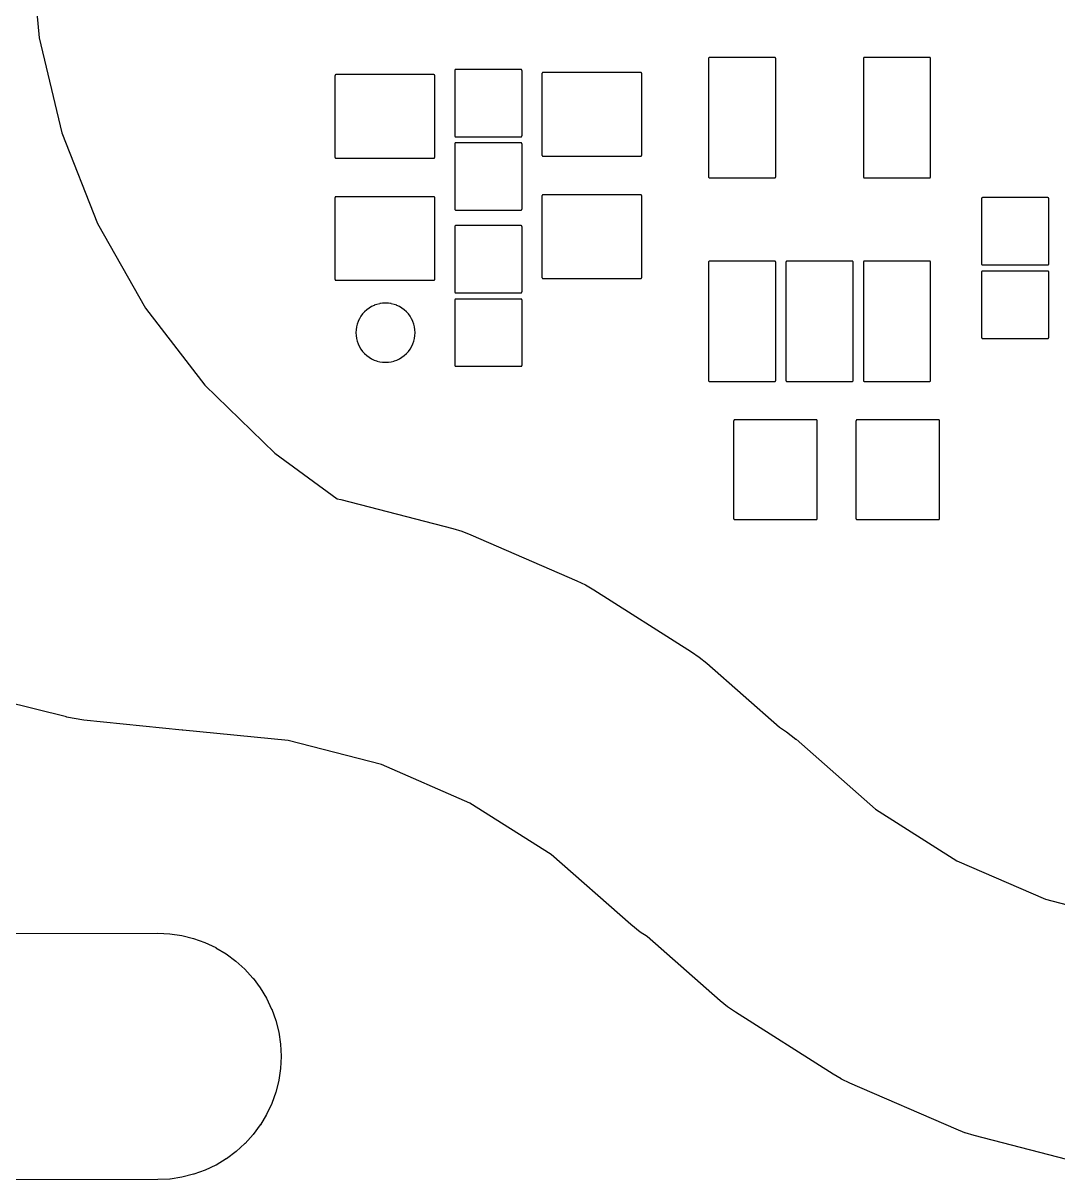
# Model space of a CAD drawing. Header units: inches. Extents: x -0.5 to 10, y -2.4 to 3.9.
# Drawn here: x 3.775 to 4.275, y 0.877 to 1.436 of the extents above; entities that cross this region are included whole.
import ezdxf

# ---------------------------------------------------------------- set-up
doc = ezdxf.new("R2010")
doc.units = ezdxf.units.IN

msp = doc.modelspace()

# ---------------------------------------------------------------- linework, layer by layer
for points in [[(3.77825, 1.476742), (3.78271, 1.428414), (3.793593, 1.382629), (3.810816, 1.338833), (3.834035, 1.297899), (3.862789, 1.260643), (3.896493, 1.22782), (3.926683, 1.205791), (3.928413, 1.205414), (3.928422, 1.205412), (3.928432, 1.205409), (3.982477, 1.191378), (3.982494, 1.191374), (3.982496, 1.191373), (3.986898, 1.190045), (3.986913, 1.19004), (3.986935, 1.190033), (3.99122, 1.188366), (3.991231, 1.188362), (3.991238, 1.188359), (4.042452, 1.166114), (4.042461, 1.16611), (4.04247, 1.166106), (4.046612, 1.164111), (4.046632, 1.164101), (4.046647, 1.164093), (4.050622, 1.161782), (4.050624, 1.161781), (4.050638, 1.161772), (4.097781, 1.131851), (4.097788, 1.131847), (4.097797, 1.13184), (4.101581, 1.129227), (4.101598, 1.129214), (4.101612, 1.129203), (4.10518, 1.126304), (4.105191, 1.126294), (4.105195, 1.126291), (4.140426, 1.09531), (4.143731, 1.093173), (4.143749, 1.09316), (4.143771, 1.093144), (4.148305, 1.089535), (4.148321, 1.089522), (4.148324, 1.08952), (4.186778, 1.055705), (4.22609, 1.030759), (4.268796, 1.012216), (4.313838, 1.000532)], [(4.288458, 0.884074), (4.234391, 0.898099), (4.234378, 0.898103), (4.234372, 0.898104), (4.229968, 0.899432), (4.229947, 0.899439), (4.229932, 0.899444), (4.225644, 0.901111), (4.225644, 0.901111), (4.225626, 0.901118), (4.174391, 0.923364), (4.174373, 0.923372), (4.170229, 0.925367), (4.170214, 0.925374), (4.170194, 0.925385), (4.166218, 0.927697), (4.16621, 0.927701), (4.166201, 0.927707), (4.119039, 0.957635), (4.11903, 0.957641), (4.119023, 0.957645), (4.115238, 0.960259), (4.115223, 0.96027), (4.115207, 0.960283), (4.111637, 0.963183), (4.111626, 0.963192), (4.111622, 0.963196), (4.076376, 0.994189), (4.073068, 0.996328), (4.073049, 0.996341), (4.073028, 0.996357), (4.068494, 0.999966), (4.068478, 0.999979), (4.068475, 0.999981), (4.030035, 1.033785), (3.99074, 1.058725), (3.948051, 1.077268), (3.903027, 1.088956), (3.852108, 1.093932), (3.852096, 1.093934), (3.852084, 1.093935), (3.85197, 1.093952), (3.851854, 1.093958), (3.851839, 1.093959), (3.85183, 1.09396), (3.804292, 1.098831), (3.804274, 1.098834), (3.804257, 1.098836), (3.795953, 1.100292), (3.795941, 1.100294), (3.795918, 1.1003), (3.749559, 1.111891)], [(3.626681, 0.995688), (3.839955, 0.99585), (3.839965, 0.99585), (3.839979, 0.995849), (3.845767, 0.995569), (3.845789, 0.995568), (3.845816, 0.995565), (3.851549, 0.994719), (3.851573, 0.994715), (3.851597, 0.994709), (3.857219, 0.993305), (3.857246, 0.993298), (3.857266, 0.993291), (3.862724, 0.991343), (3.862744, 0.991335), (3.862769, 0.991324), (3.86801, 0.988851), (3.86803, 0.988841), (3.868053, 0.988828), (3.873026, 0.985852), (3.873046, 0.985839), (3.873067, 0.985825), (3.877724, 0.982377), (3.877745, 0.98236), (3.877762, 0.982346), (3.882058, 0.978457), (3.882074, 0.978443), (3.882093, 0.978423), (3.885988, 0.974132), (3.886005, 0.974112), (3.886019, 0.974094), (3.889475, 0.969442), (3.889489, 0.969421), (3.889502, 0.969401), (3.892485, 0.964433), (3.892495, 0.964415), (3.892508, 0.96439), (3.89499, 0.959153), (3.895001, 0.959127), (3.895009, 0.959108), (3.896965, 0.953653), (3.896973, 0.953628), (3.896979, 0.953606), (3.898392, 0.947986), (3.898397, 0.947961), (3.898401, 0.947938), (3.899256, 0.942206), (3.899259, 0.942183), (3.899261, 0.942158), (3.899549, 0.93637), (3.89955, 0.93635), (3.899549, 0.936321), (3.899269, 0.930533), (3.899268, 0.930511), (3.899265, 0.930484), (3.898419, 0.924751), (3.898415, 0.924727), (3.898409, 0.924703), (3.897005, 0.919081), (3.896998, 0.919054), (3.896991, 0.919034), (3.895043, 0.913576), (3.895035, 0.913556), (3.895024, 0.913531), (3.892551, 0.90829), (3.892541, 0.90827), (3.892528, 0.908247), (3.889552, 0.903274), (3.889539, 0.903254), (3.889525, 0.903233), (3.886077, 0.898576), (3.88606, 0.898555), (3.886046, 0.898538), (3.882157, 0.894242), (3.882143, 0.894226), (3.882123, 0.894207), (3.877832, 0.890312), (3.877812, 0.890295), (3.877794, 0.890281), (3.873142, 0.886825), (3.873121, 0.886811), (3.873101, 0.886798), (3.868133, 0.883815), (3.868115, 0.883805), (3.86809, 0.883792), (3.862853, 0.88131), (3.862827, 0.881299), (3.862808, 0.881291), (3.857353, 0.879335), (3.857328, 0.879327), (3.857306, 0.879321), (3.851686, 0.877908), (3.851661, 0.877903), (3.851638, 0.877899), (3.845906, 0.877044), (3.845883, 0.877041), (3.845858, 0.877039), (3.84007, 0.876751), (3.840065, 0.87675), (3.840045, 0.87675), (3.698236, 0.876642)]]:
    msp.add_lwpolyline(points)
for points in [[(4.106525, 1.360851), (4.106525, 1.360851), (4.10655, 1.36085), (4.13805, 1.36085), (4.138075, 1.360851), (4.138124, 1.360856), (4.138172, 1.360865), (4.138219, 1.360879), (4.138264, 1.360898), (4.138307, 1.360921), (4.138348, 1.360949), (4.138386, 1.36098), (4.13842, 1.361014), (4.138451, 1.361052), (4.138479, 1.361093), (4.138502, 1.361136), (4.138521, 1.361181), (4.138535, 1.361228), (4.138544, 1.361276), (4.138549, 1.361325), (4.13855, 1.36135), (4.13855, 1.41845), (4.138549, 1.418475), (4.138544, 1.418524), (4.138535, 1.418572), (4.138521, 1.418619), (4.138502, 1.418664), (4.138479, 1.418707), (4.138451, 1.418748), (4.13842, 1.418786), (4.138386, 1.41882), (4.138348, 1.418851), (4.138307, 1.418879), (4.138264, 1.418902), (4.138219, 1.418921), (4.138172, 1.418935), (4.138124, 1.418944), (4.138075, 1.418949), (4.13805, 1.41895), (4.10655, 1.41895), (4.106525, 1.418949), (4.106476, 1.418944), (4.106428, 1.418935), (4.106381, 1.418921), (4.106336, 1.418902), (4.106293, 1.418879), (4.106252, 1.418851), (4.106214, 1.41882), (4.10618, 1.418786), (4.106149, 1.418748), (4.106121, 1.418707), (4.106098, 1.418664), (4.106079, 1.418619), (4.106065, 1.418572), (4.106056, 1.418524), (4.106051, 1.418475), (4.10605, 1.41845), (4.10605, 1.36135), (4.106051, 1.361325), (4.106056, 1.361276), (4.106065, 1.361228), (4.106079, 1.361181), (4.106098, 1.361136), (4.106121, 1.361093), (4.106149, 1.361052), (4.10618, 1.361014), (4.106214, 1.36098), (4.106252, 1.360949), (4.106293, 1.360921), (4.106336, 1.360898), (4.106381, 1.360879), (4.106428, 1.360865), (4.106476, 1.360856)], [(4.181325, 1.360851), (4.181325, 1.360851), (4.18135, 1.36085), (4.21285, 1.36085), (4.212875, 1.360851), (4.212924, 1.360856), (4.212972, 1.360865), (4.213019, 1.360879), (4.213064, 1.360898), (4.213107, 1.360921), (4.213148, 1.360949), (4.213186, 1.36098), (4.21322, 1.361014), (4.213251, 1.361052), (4.213279, 1.361093), (4.213302, 1.361136), (4.213321, 1.361181), (4.213335, 1.361228), (4.213344, 1.361276), (4.213349, 1.361325), (4.21335, 1.36135), (4.21335, 1.41845), (4.213349, 1.418475), (4.213344, 1.418524), (4.213335, 1.418572), (4.213321, 1.418619), (4.213302, 1.418664), (4.213279, 1.418707), (4.213251, 1.418748), (4.21322, 1.418786), (4.213186, 1.41882), (4.213148, 1.418851), (4.213107, 1.418879), (4.213064, 1.418902), (4.213019, 1.418921), (4.212972, 1.418935), (4.212924, 1.418944), (4.212875, 1.418949), (4.21285, 1.41895), (4.18135, 1.41895), (4.181325, 1.418949), (4.181276, 1.418944), (4.181228, 1.418935), (4.181181, 1.418921), (4.181136, 1.418902), (4.181093, 1.418879), (4.181052, 1.418851), (4.181014, 1.41882), (4.18098, 1.418786), (4.180949, 1.418748), (4.180921, 1.418707), (4.180898, 1.418664), (4.180879, 1.418619), (4.180865, 1.418572), (4.180856, 1.418524), (4.180851, 1.418475), (4.18085, 1.41845), (4.18085, 1.36135), (4.180851, 1.361325), (4.180856, 1.361276), (4.180865, 1.361228), (4.180879, 1.361181), (4.180898, 1.361136), (4.180921, 1.361093), (4.180949, 1.361052), (4.18098, 1.361014), (4.181014, 1.36098), (4.181052, 1.360949), (4.181093, 1.360921), (4.181136, 1.360898), (4.181181, 1.360879), (4.181228, 1.360865), (4.181276, 1.360856)], [(3.926075, 1.370301), (3.926075, 1.370301), (3.9261, 1.3703), (3.9733, 1.3703), (3.973325, 1.370301), (3.973374, 1.370306), (3.973422, 1.370315), (3.973469, 1.370329), (3.973514, 1.370348), (3.973557, 1.370371), (3.973598, 1.370399), (3.973636, 1.37043), (3.97367, 1.370464), (3.973701, 1.370502), (3.973729, 1.370543), (3.973752, 1.370586), (3.973771, 1.370631), (3.973785, 1.370678), (3.973794, 1.370726), (3.973799, 1.370775), (3.9738, 1.3708), (3.9738, 1.4102), (3.973799, 1.410225), (3.973794, 1.410274), (3.973785, 1.410322), (3.973771, 1.410369), (3.973752, 1.410414), (3.973729, 1.410457), (3.973701, 1.410498), (3.97367, 1.410536), (3.973636, 1.41057), (3.973598, 1.410601), (3.973557, 1.410629), (3.973514, 1.410652), (3.973469, 1.410671), (3.973422, 1.410685), (3.973374, 1.410694), (3.973325, 1.410699), (3.9733, 1.4107), (3.9261, 1.4107), (3.926075, 1.410699), (3.926026, 1.410694), (3.925978, 1.410685), (3.925931, 1.410671), (3.925886, 1.410652), (3.925843, 1.410629), (3.925802, 1.410601), (3.925764, 1.41057), (3.92573, 1.410536), (3.925699, 1.410498), (3.925671, 1.410457), (3.925648, 1.410414), (3.925629, 1.410369), (3.925615, 1.410322), (3.925606, 1.410274), (3.925601, 1.410225), (3.9256, 1.4102), (3.9256, 1.3708), (3.925601, 1.370775), (3.925606, 1.370726), (3.925615, 1.370678), (3.925629, 1.370631), (3.925648, 1.370586), (3.925671, 1.370543), (3.925699, 1.370502), (3.92573, 1.370464), (3.925764, 1.37043), (3.925802, 1.370399), (3.925843, 1.370371), (3.925886, 1.370348), (3.925931, 1.370329), (3.925978, 1.370315), (3.926026, 1.370306)], [(3.983925, 1.380651), (3.983925, 1.380651), (3.98395, 1.38065), (4.01545, 1.38065), (4.015475, 1.380651), (4.015524, 1.380656), (4.015572, 1.380665), (4.015619, 1.380679), (4.015664, 1.380698), (4.015707, 1.380721), (4.015748, 1.380749), (4.015786, 1.38078), (4.01582, 1.380814), (4.015851, 1.380852), (4.015879, 1.380893), (4.015902, 1.380936), (4.015921, 1.380981), (4.015935, 1.381028), (4.015944, 1.381076), (4.015949, 1.381125), (4.01595, 1.38115), (4.01595, 1.41265), (4.015949, 1.412675), (4.015944, 1.412724), (4.015935, 1.412772), (4.015921, 1.412819), (4.015902, 1.412864), (4.015879, 1.412907), (4.015851, 1.412948), (4.01582, 1.412986), (4.015786, 1.41302), (4.015748, 1.413051), (4.015707, 1.413079), (4.015664, 1.413102), (4.015619, 1.413121), (4.015572, 1.413135), (4.015524, 1.413144), (4.015475, 1.413149), (4.01545, 1.41315), (3.98395, 1.41315), (3.983925, 1.413149), (3.983876, 1.413144), (3.983828, 1.413135), (3.983781, 1.413121), (3.983736, 1.413102), (3.983693, 1.413079), (3.983652, 1.413051), (3.983614, 1.41302), (3.98358, 1.412986), (3.983549, 1.412948), (3.983521, 1.412907), (3.983498, 1.412864), (3.983479, 1.412819), (3.983465, 1.412772), (3.983456, 1.412724), (3.983451, 1.412675), (3.98345, 1.41265), (3.98345, 1.38115), (3.983451, 1.381125), (3.983456, 1.381076), (3.983465, 1.381028), (3.983479, 1.380981), (3.983498, 1.380936), (3.983521, 1.380893), (3.983549, 1.380852), (3.98358, 1.380814), (3.983614, 1.38078), (3.983652, 1.380749), (3.983693, 1.380721), (3.983736, 1.380698), (3.983781, 1.380679), (3.983828, 1.380665), (3.983876, 1.380656)], [(4.026075, 1.371301), (4.026075, 1.371301), (4.0261, 1.3713), (4.0733, 1.3713), (4.073325, 1.371301), (4.073374, 1.371306), (4.073422, 1.371315), (4.073469, 1.371329), (4.073514, 1.371348), (4.073557, 1.371371), (4.073598, 1.371399), (4.073636, 1.37143), (4.07367, 1.371464), (4.073701, 1.371502), (4.073729, 1.371543), (4.073752, 1.371586), (4.073771, 1.371631), (4.073785, 1.371678), (4.073794, 1.371726), (4.073799, 1.371775), (4.0738, 1.3718), (4.0738, 1.4112), (4.073799, 1.411225), (4.073794, 1.411274), (4.073785, 1.411322), (4.073771, 1.411369), (4.073752, 1.411414), (4.073729, 1.411457), (4.073701, 1.411498), (4.07367, 1.411536), (4.073636, 1.41157), (4.073598, 1.411601), (4.073557, 1.411629), (4.073514, 1.411652), (4.073469, 1.411671), (4.073422, 1.411685), (4.073374, 1.411694), (4.073325, 1.411699), (4.0733, 1.4117), (4.0261, 1.4117), (4.026075, 1.411699), (4.026026, 1.411694), (4.025978, 1.411685), (4.025931, 1.411671), (4.025886, 1.411652), (4.025843, 1.411629), (4.025802, 1.411601), (4.025764, 1.41157), (4.02573, 1.411536), (4.025699, 1.411498), (4.025671, 1.411457), (4.025648, 1.411414), (4.025629, 1.411369), (4.025615, 1.411322), (4.025606, 1.411274), (4.025601, 1.411225), (4.0256, 1.4112), (4.0256, 1.3718), (4.025601, 1.371775), (4.025606, 1.371726), (4.025615, 1.371678), (4.025629, 1.371631), (4.025648, 1.371586), (4.025671, 1.371543), (4.025699, 1.371502), (4.02573, 1.371464), (4.025764, 1.37143), (4.025802, 1.371399), (4.025843, 1.371371), (4.025886, 1.371348), (4.025931, 1.371329), (4.025978, 1.371315), (4.026026, 1.371306)], [(3.983925, 1.345251), (3.983925, 1.345251), (3.98395, 1.34525), (4.01545, 1.34525), (4.015475, 1.345251), (4.015524, 1.345256), (4.015572, 1.345265), (4.015619, 1.345279), (4.015664, 1.345298), (4.015707, 1.345321), (4.015748, 1.345349), (4.015786, 1.34538), (4.01582, 1.345414), (4.015851, 1.345452), (4.015879, 1.345493), (4.015902, 1.345536), (4.015921, 1.345581), (4.015935, 1.345628), (4.015944, 1.345676), (4.015949, 1.345725), (4.01595, 1.34575), (4.01595, 1.37725), (4.015949, 1.377275), (4.015944, 1.377324), (4.015935, 1.377372), (4.015921, 1.377419), (4.015902, 1.377464), (4.015879, 1.377507), (4.015851, 1.377548), (4.01582, 1.377586), (4.015786, 1.37762), (4.015748, 1.377651), (4.015707, 1.377679), (4.015664, 1.377702), (4.015619, 1.377721), (4.015572, 1.377735), (4.015524, 1.377744), (4.015475, 1.377749), (4.01545, 1.37775), (3.98395, 1.37775), (3.983925, 1.377749), (3.983876, 1.377744), (3.983828, 1.377735), (3.983781, 1.377721), (3.983736, 1.377702), (3.983693, 1.377679), (3.983652, 1.377651), (3.983614, 1.37762), (3.98358, 1.377586), (3.983549, 1.377548), (3.983521, 1.377507), (3.983498, 1.377464), (3.983479, 1.377419), (3.983465, 1.377372), (3.983456, 1.377324), (3.983451, 1.377275), (3.98345, 1.37725), (3.98345, 1.34575), (3.983451, 1.345725), (3.983456, 1.345676), (3.983465, 1.345628), (3.983479, 1.345581), (3.983498, 1.345536), (3.983521, 1.345493), (3.983549, 1.345452), (3.98358, 1.345414), (3.983614, 1.34538), (3.983652, 1.345349), (3.983693, 1.345321), (3.983736, 1.345298), (3.983781, 1.345279), (3.983828, 1.345265), (3.983876, 1.345256)], [(3.926075, 1.311301), (3.926075, 1.311301), (3.9261, 1.3113), (3.9733, 1.3113), (3.973325, 1.311301), (3.973374, 1.311306), (3.973422, 1.311315), (3.973469, 1.311329), (3.973514, 1.311348), (3.973557, 1.311371), (3.973598, 1.311399), (3.973636, 1.31143), (3.97367, 1.311464), (3.973701, 1.311502), (3.973729, 1.311543), (3.973752, 1.311586), (3.973771, 1.311631), (3.973785, 1.311678), (3.973794, 1.311726), (3.973799, 1.311775), (3.9738, 1.3118), (3.9738, 1.3512), (3.973799, 1.351225), (3.973794, 1.351274), (3.973785, 1.351322), (3.973771, 1.351369), (3.973752, 1.351414), (3.973729, 1.351457), (3.973701, 1.351498), (3.97367, 1.351536), (3.973636, 1.35157), (3.973598, 1.351601), (3.973557, 1.351629), (3.973514, 1.351652), (3.973469, 1.351671), (3.973422, 1.351685), (3.973374, 1.351694), (3.973325, 1.351699), (3.9733, 1.3517), (3.9261, 1.3517), (3.926075, 1.351699), (3.926026, 1.351694), (3.925978, 1.351685), (3.925931, 1.351671), (3.925886, 1.351652), (3.925843, 1.351629), (3.925802, 1.351601), (3.925764, 1.35157), (3.92573, 1.351536), (3.925699, 1.351498), (3.925671, 1.351457), (3.925648, 1.351414), (3.925629, 1.351369), (3.925615, 1.351322), (3.925606, 1.351274), (3.925601, 1.351225), (3.9256, 1.3512), (3.9256, 1.3118), (3.925601, 1.311775), (3.925606, 1.311726), (3.925615, 1.311678), (3.925629, 1.311631), (3.925648, 1.311586), (3.925671, 1.311543), (3.925699, 1.311502), (3.92573, 1.311464), (3.925764, 1.31143), (3.925802, 1.311399), (3.925843, 1.311371), (3.925886, 1.311348), (3.925931, 1.311329), (3.925978, 1.311315), (3.926026, 1.311306)], [(4.026075, 1.312201), (4.026075, 1.312201), (4.0261, 1.3122), (4.0733, 1.3122), (4.073325, 1.312201), (4.073374, 1.312206), (4.073422, 1.312215), (4.073469, 1.312229), (4.073514, 1.312248), (4.073557, 1.312271), (4.073598, 1.312299), (4.073636, 1.31233), (4.07367, 1.312364), (4.073701, 1.312402), (4.073729, 1.312443), (4.073752, 1.312486), (4.073771, 1.312531), (4.073785, 1.312578), (4.073794, 1.312626), (4.073799, 1.312675), (4.0738, 1.3127), (4.0738, 1.3521), (4.073799, 1.352125), (4.073794, 1.352174), (4.073785, 1.352222), (4.073771, 1.352269), (4.073752, 1.352314), (4.073729, 1.352357), (4.073701, 1.352398), (4.07367, 1.352436), (4.073636, 1.35247), (4.073598, 1.352501), (4.073557, 1.352529), (4.073514, 1.352552), (4.073469, 1.352571), (4.073422, 1.352585), (4.073374, 1.352594), (4.073325, 1.352599), (4.0733, 1.3526), (4.0261, 1.3526), (4.026075, 1.352599), (4.026026, 1.352594), (4.025978, 1.352585), (4.025931, 1.352571), (4.025886, 1.352552), (4.025843, 1.352529), (4.025802, 1.352501), (4.025764, 1.35247), (4.02573, 1.352436), (4.025699, 1.352398), (4.025671, 1.352357), (4.025648, 1.352314), (4.025629, 1.352269), (4.025615, 1.352222), (4.025606, 1.352174), (4.025601, 1.352125), (4.0256, 1.3521), (4.0256, 1.3127), (4.025601, 1.312675), (4.025606, 1.312626), (4.025615, 1.312578), (4.025629, 1.312531), (4.025648, 1.312486), (4.025671, 1.312443), (4.025699, 1.312402), (4.02573, 1.312364), (4.025764, 1.31233), (4.025802, 1.312299), (4.025843, 1.312271), (4.025886, 1.312248), (4.025931, 1.312229), (4.025978, 1.312215), (4.026026, 1.312206)], [(4.238425, 1.318751), (4.238425, 1.318751), (4.23845, 1.31875), (4.26995, 1.31875), (4.269975, 1.318751), (4.270024, 1.318756), (4.270072, 1.318765), (4.270119, 1.318779), (4.270164, 1.318798), (4.270207, 1.318821), (4.270248, 1.318849), (4.270286, 1.31888), (4.27032, 1.318914), (4.270351, 1.318952), (4.270379, 1.318993), (4.270402, 1.319036), (4.270421, 1.319081), (4.270435, 1.319128), (4.270444, 1.319176), (4.270449, 1.319225), (4.27045, 1.31925), (4.27045, 1.35075), (4.270449, 1.350775), (4.270444, 1.350824), (4.270435, 1.350872), (4.270421, 1.350919), (4.270402, 1.350964), (4.270379, 1.351007), (4.270351, 1.351048), (4.27032, 1.351086), (4.270286, 1.35112), (4.270248, 1.351151), (4.270207, 1.351179), (4.270164, 1.351202), (4.270119, 1.351221), (4.270072, 1.351235), (4.270024, 1.351244), (4.269975, 1.351249), (4.26995, 1.35125), (4.23845, 1.35125), (4.238425, 1.351249), (4.238376, 1.351244), (4.238328, 1.351235), (4.238281, 1.351221), (4.238236, 1.351202), (4.238193, 1.351179), (4.238152, 1.351151), (4.238114, 1.35112), (4.23808, 1.351086), (4.238049, 1.351048), (4.238021, 1.351007), (4.237998, 1.350964), (4.237979, 1.350919), (4.237965, 1.350872), (4.237956, 1.350824), (4.237951, 1.350775), (4.23795, 1.35075), (4.23795, 1.31925), (4.237951, 1.319225), (4.237956, 1.319176), (4.237965, 1.319128), (4.237979, 1.319081), (4.237998, 1.319036), (4.238021, 1.318993), (4.238049, 1.318952), (4.23808, 1.318914), (4.238114, 1.31888), (4.238152, 1.318849), (4.238193, 1.318821), (4.238236, 1.318798), (4.238281, 1.318779), (4.238328, 1.318765), (4.238376, 1.318756)], [(3.983925, 1.305251), (3.983925, 1.305251), (3.98395, 1.30525), (4.01545, 1.30525), (4.015475, 1.305251), (4.015524, 1.305256), (4.015572, 1.305265), (4.015619, 1.305279), (4.015664, 1.305298), (4.015707, 1.305321), (4.015748, 1.305349), (4.015786, 1.30538), (4.01582, 1.305414), (4.015851, 1.305452), (4.015879, 1.305493), (4.015902, 1.305536), (4.015921, 1.305581), (4.015935, 1.305628), (4.015944, 1.305676), (4.015949, 1.305725), (4.01595, 1.30575), (4.01595, 1.33725), (4.015949, 1.337275), (4.015944, 1.337324), (4.015935, 1.337372), (4.015921, 1.337419), (4.015902, 1.337464), (4.015879, 1.337507), (4.015851, 1.337548), (4.01582, 1.337586), (4.015786, 1.33762), (4.015748, 1.337651), (4.015707, 1.337679), (4.015664, 1.337702), (4.015619, 1.337721), (4.015572, 1.337735), (4.015524, 1.337744), (4.015475, 1.337749), (4.01545, 1.33775), (3.98395, 1.33775), (3.983925, 1.337749), (3.983876, 1.337744), (3.983828, 1.337735), (3.983781, 1.337721), (3.983736, 1.337702), (3.983693, 1.337679), (3.983652, 1.337651), (3.983614, 1.33762), (3.98358, 1.337586), (3.983549, 1.337548), (3.983521, 1.337507), (3.983498, 1.337464), (3.983479, 1.337419), (3.983465, 1.337372), (3.983456, 1.337324), (3.983451, 1.337275), (3.98345, 1.33725), (3.98345, 1.30575), (3.983451, 1.305725), (3.983456, 1.305676), (3.983465, 1.305628), (3.983479, 1.305581), (3.983498, 1.305536), (3.983521, 1.305493), (3.983549, 1.305452), (3.98358, 1.305414), (3.983614, 1.30538), (3.983652, 1.305349), (3.983693, 1.305321), (3.983736, 1.305298), (3.983781, 1.305279), (3.983828, 1.305265), (3.983876, 1.305256)], [(4.106525, 1.262451), (4.106525, 1.262451), (4.10655, 1.26245), (4.13805, 1.26245), (4.138075, 1.262451), (4.138124, 1.262456), (4.138172, 1.262465), (4.138219, 1.262479), (4.138264, 1.262498), (4.138307, 1.262521), (4.138348, 1.262549), (4.138386, 1.26258), (4.13842, 1.262614), (4.138451, 1.262652), (4.138479, 1.262693), (4.138502, 1.262736), (4.138521, 1.262781), (4.138535, 1.262828), (4.138544, 1.262876), (4.138549, 1.262925), (4.13855, 1.26295), (4.13855, 1.32005), (4.138549, 1.320075), (4.138544, 1.320124), (4.138535, 1.320172), (4.138521, 1.320219), (4.138502, 1.320264), (4.138479, 1.320307), (4.138451, 1.320348), (4.13842, 1.320386), (4.138386, 1.32042), (4.138348, 1.320451), (4.138307, 1.320479), (4.138264, 1.320502), (4.138219, 1.320521), (4.138172, 1.320535), (4.138124, 1.320544), (4.138075, 1.320549), (4.13805, 1.32055), (4.10655, 1.32055), (4.106525, 1.320549), (4.106476, 1.320544), (4.106428, 1.320535), (4.106381, 1.320521), (4.106336, 1.320502), (4.106293, 1.320479), (4.106252, 1.320451), (4.106214, 1.32042), (4.10618, 1.320386), (4.106149, 1.320348), (4.106121, 1.320307), (4.106098, 1.320264), (4.106079, 1.320219), (4.106065, 1.320172), (4.106056, 1.320124), (4.106051, 1.320075), (4.10605, 1.32005), (4.10605, 1.26295), (4.106051, 1.262925), (4.106056, 1.262876), (4.106065, 1.262828), (4.106079, 1.262781), (4.106098, 1.262736), (4.106121, 1.262693), (4.106149, 1.262652), (4.10618, 1.262614), (4.106214, 1.26258), (4.106252, 1.262549), (4.106293, 1.262521), (4.106336, 1.262498), (4.106381, 1.262479), (4.106428, 1.262465), (4.106476, 1.262456)], [(4.143925, 1.262451), (4.143925, 1.262451), (4.14395, 1.26245), (4.17545, 1.26245), (4.175475, 1.262451), (4.175524, 1.262456), (4.175572, 1.262465), (4.175619, 1.262479), (4.175664, 1.262498), (4.175707, 1.262521), (4.175748, 1.262549), (4.175786, 1.26258), (4.17582, 1.262614), (4.175851, 1.262652), (4.175879, 1.262693), (4.175902, 1.262736), (4.175921, 1.262781), (4.175935, 1.262828), (4.175944, 1.262876), (4.175949, 1.262925), (4.17595, 1.26295), (4.17595, 1.32005), (4.175949, 1.320075), (4.175944, 1.320124), (4.175935, 1.320172), (4.175921, 1.320219), (4.175902, 1.320264), (4.175879, 1.320307), (4.175851, 1.320348), (4.17582, 1.320386), (4.175786, 1.32042), (4.175748, 1.320451), (4.175707, 1.320479), (4.175664, 1.320502), (4.175619, 1.320521), (4.175572, 1.320535), (4.175524, 1.320544), (4.175475, 1.320549), (4.17545, 1.32055), (4.14395, 1.32055), (4.143925, 1.320549), (4.143876, 1.320544), (4.143828, 1.320535), (4.143781, 1.320521), (4.143736, 1.320502), (4.143693, 1.320479), (4.143652, 1.320451), (4.143614, 1.32042), (4.14358, 1.320386), (4.143549, 1.320348), (4.143521, 1.320307), (4.143498, 1.320264), (4.143479, 1.320219), (4.143465, 1.320172), (4.143456, 1.320124), (4.143451, 1.320075), (4.14345, 1.32005), (4.14345, 1.26295), (4.143451, 1.262925), (4.143456, 1.262876), (4.143465, 1.262828), (4.143479, 1.262781), (4.143498, 1.262736), (4.143521, 1.262693), (4.143549, 1.262652), (4.14358, 1.262614), (4.143614, 1.26258), (4.143652, 1.262549), (4.143693, 1.262521), (4.143736, 1.262498), (4.143781, 1.262479), (4.143828, 1.262465), (4.143876, 1.262456)], [(4.181325, 1.262451), (4.181325, 1.262451), (4.18135, 1.26245), (4.21285, 1.26245), (4.212875, 1.262451), (4.212924, 1.262456), (4.212972, 1.262465), (4.213019, 1.262479), (4.213064, 1.262498), (4.213107, 1.262521), (4.213148, 1.262549), (4.213186, 1.26258), (4.21322, 1.262614), (4.213251, 1.262652), (4.213279, 1.262693), (4.213302, 1.262736), (4.213321, 1.262781), (4.213335, 1.262828), (4.213344, 1.262876), (4.213349, 1.262925), (4.21335, 1.26295), (4.21335, 1.32005), (4.213349, 1.320075), (4.213344, 1.320124), (4.213335, 1.320172), (4.213321, 1.320219), (4.213302, 1.320264), (4.213279, 1.320307), (4.213251, 1.320348), (4.21322, 1.320386), (4.213186, 1.32042), (4.213148, 1.320451), (4.213107, 1.320479), (4.213064, 1.320502), (4.213019, 1.320521), (4.212972, 1.320535), (4.212924, 1.320544), (4.212875, 1.320549), (4.21285, 1.32055), (4.18135, 1.32055), (4.181325, 1.320549), (4.181276, 1.320544), (4.181228, 1.320535), (4.181181, 1.320521), (4.181136, 1.320502), (4.181093, 1.320479), (4.181052, 1.320451), (4.181014, 1.32042), (4.18098, 1.320386), (4.180949, 1.320348), (4.180921, 1.320307), (4.180898, 1.320264), (4.180879, 1.320219), (4.180865, 1.320172), (4.180856, 1.320124), (4.180851, 1.320075), (4.18085, 1.32005), (4.18085, 1.26295), (4.180851, 1.262925), (4.180856, 1.262876), (4.180865, 1.262828), (4.180879, 1.262781), (4.180898, 1.262736), (4.180921, 1.262693), (4.180949, 1.262652), (4.18098, 1.262614), (4.181014, 1.26258), (4.181052, 1.262549), (4.181093, 1.262521), (4.181136, 1.262498), (4.181181, 1.262479), (4.181228, 1.262465), (4.181276, 1.262456)], [(4.238425, 1.283251), (4.238425, 1.283251), (4.23845, 1.28325), (4.26995, 1.28325), (4.269975, 1.283251), (4.270024, 1.283256), (4.270072, 1.283265), (4.270119, 1.283279), (4.270164, 1.283298), (4.270207, 1.283321), (4.270248, 1.283349), (4.270286, 1.28338), (4.27032, 1.283414), (4.270351, 1.283452), (4.270379, 1.283493), (4.270402, 1.283536), (4.270421, 1.283581), (4.270435, 1.283628), (4.270444, 1.283676), (4.270449, 1.283725), (4.27045, 1.28375), (4.27045, 1.31525), (4.270449, 1.315275), (4.270444, 1.315324), (4.270435, 1.315372), (4.270421, 1.315419), (4.270402, 1.315464), (4.270379, 1.315507), (4.270351, 1.315548), (4.27032, 1.315586), (4.270286, 1.31562), (4.270248, 1.315651), (4.270207, 1.315679), (4.270164, 1.315702), (4.270119, 1.315721), (4.270072, 1.315735), (4.270024, 1.315744), (4.269975, 1.315749), (4.26995, 1.31575), (4.23845, 1.31575), (4.238425, 1.315749), (4.238376, 1.315744), (4.238328, 1.315735), (4.238281, 1.315721), (4.238236, 1.315702), (4.238193, 1.315679), (4.238152, 1.315651), (4.238114, 1.31562), (4.23808, 1.315586), (4.238049, 1.315548), (4.238021, 1.315507), (4.237998, 1.315464), (4.237979, 1.315419), (4.237965, 1.315372), (4.237956, 1.315324), (4.237951, 1.315275), (4.23795, 1.31525), (4.23795, 1.28375), (4.237951, 1.283725), (4.237956, 1.283676), (4.237965, 1.283628), (4.237979, 1.283581), (4.237998, 1.283536), (4.238021, 1.283493), (4.238049, 1.283452), (4.23808, 1.283414), (4.238114, 1.28338), (4.238152, 1.283349), (4.238193, 1.283321), (4.238236, 1.283298), (4.238281, 1.283279), (4.238328, 1.283265), (4.238376, 1.283256)], [(3.964299, 1.286025), (3.964233, 1.287377), (3.964231, 1.287404), (3.964228, 1.287426), (3.964029, 1.288766), (3.964025, 1.288789), (3.96402, 1.288814), (3.963691, 1.290127), (3.963685, 1.290149), (3.963677, 1.290174), (3.96322, 1.291449), (3.963212, 1.291471), (3.963202, 1.291495), (3.962623, 1.292719), (3.962613, 1.292739), (3.962599, 1.292762), (3.961903, 1.293924), (3.961888, 1.293948), (3.961876, 1.293965), (3.961069, 1.295052), (3.961055, 1.295071), (3.961038, 1.29509), (3.960129, 1.296094), (3.960112, 1.296112), (3.960094, 1.296129), (3.95909, 1.297038), (3.959071, 1.297055), (3.959052, 1.297069), (3.957965, 1.297876), (3.957948, 1.297888), (3.957924, 1.297903), (3.956762, 1.298599), (3.956739, 1.298613), (3.956719, 1.298623), (3.955495, 1.299202), (3.955471, 1.299212), (3.955449, 1.29922), (3.954174, 1.299677), (3.954149, 1.299685), (3.954127, 1.299691), (3.952814, 1.30002), (3.952789, 1.300025), (3.952766, 1.300029), (3.951426, 1.300228), (3.951404, 1.300231), (3.951377, 1.300233), (3.950025, 1.300299), (3.95, 1.3003), (3.949975, 1.300299), (3.948623, 1.300233), (3.948596, 1.300231), (3.948574, 1.300228), (3.947234, 1.300029), (3.947211, 1.300025), (3.947186, 1.30002), (3.945873, 1.299691), (3.945851, 1.299685), (3.945826, 1.299677), (3.944551, 1.29922), (3.944529, 1.299212), (3.944505, 1.299202), (3.943281, 1.298623), (3.943261, 1.298613), (3.943238, 1.298599), (3.942076, 1.297903), (3.942052, 1.297888), (3.942035, 1.297876), (3.940948, 1.297069), (3.940929, 1.297055), (3.94091, 1.297038), (3.939906, 1.296129), (3.939888, 1.296112), (3.939871, 1.296094), (3.938962, 1.29509), (3.938945, 1.295071), (3.938931, 1.295052), (3.938124, 1.293965), (3.938112, 1.293948), (3.938097, 1.293924), (3.937401, 1.292762), (3.937387, 1.292739), (3.937377, 1.292719), (3.936798, 1.291495), (3.936788, 1.291471), (3.93678, 1.291449), (3.936323, 1.290174), (3.936315, 1.290149), (3.936309, 1.290127), (3.93598, 1.288814), (3.935975, 1.288789), (3.935971, 1.288766), (3.935772, 1.287426), (3.935769, 1.287404), (3.935767, 1.287377), (3.935701, 1.286025), (3.9357, 1.286), (3.935701, 1.285975), (3.935767, 1.284623), (3.935769, 1.284596), (3.935772, 1.284574), (3.935971, 1.283234), (3.935975, 1.283211), (3.93598, 1.283186), (3.936309, 1.281873), (3.936315, 1.281851), (3.936323, 1.281826), (3.93678, 1.280551), (3.936788, 1.280529), (3.936798, 1.280505), (3.937377, 1.279281), (3.937387, 1.279261), (3.937401, 1.279238), (3.938097, 1.278076), (3.938112, 1.278052), (3.938124, 1.278035), (3.938931, 1.276948), (3.938945, 1.276929), (3.938962, 1.27691), (3.939871, 1.275906), (3.939888, 1.275888), (3.939906, 1.275871), (3.94091, 1.274962), (3.940929, 1.274945), (3.940948, 1.274931), (3.942035, 1.274124), (3.942052, 1.274112), (3.942076, 1.274097), (3.943238, 1.273401), (3.943261, 1.273387), (3.943281, 1.273377), (3.944505, 1.272798), (3.944529, 1.272788), (3.944551, 1.27278), (3.945826, 1.272323), (3.945851, 1.272315), (3.945873, 1.272309), (3.947186, 1.27198), (3.947211, 1.271975), (3.947234, 1.271971), (3.948574, 1.271772), (3.948596, 1.271769), (3.948623, 1.271767), (3.949975, 1.271701), (3.95, 1.2717), (3.950025, 1.271701), (3.951377, 1.271767), (3.951404, 1.271769), (3.951426, 1.271772), (3.952766, 1.271971), (3.952789, 1.271975), (3.952814, 1.27198), (3.954127, 1.272309), (3.954149, 1.272315), (3.954174, 1.272323), (3.955449, 1.27278), (3.955471, 1.272788), (3.955495, 1.272798), (3.956719, 1.273377), (3.956739, 1.273387), (3.956762, 1.273401), (3.957924, 1.274097), (3.957948, 1.274112), (3.957965, 1.274124), (3.959052, 1.274931), (3.959071, 1.274945), (3.95909, 1.274962), (3.960094, 1.275871), (3.960112, 1.275888), (3.960129, 1.275906), (3.961038, 1.27691), (3.961055, 1.276929), (3.961069, 1.276948), (3.961876, 1.278035), (3.961888, 1.278052), (3.961903, 1.278076), (3.962599, 1.279238), (3.962613, 1.279261), (3.962623, 1.279281), (3.963202, 1.280505), (3.963212, 1.280529), (3.96322, 1.280551), (3.963677, 1.281826), (3.963685, 1.281851), (3.963691, 1.281873), (3.96402, 1.283186), (3.964025, 1.283211), (3.964029, 1.283234), (3.964228, 1.284574), (3.964231, 1.284596), (3.964233, 1.284623), (3.964299, 1.285975), (3.9643, 1.286)], [(3.983925, 1.269751), (3.983925, 1.269751), (3.98395, 1.26975), (4.01545, 1.26975), (4.015475, 1.269751), (4.015524, 1.269756), (4.015572, 1.269765), (4.015619, 1.269779), (4.015664, 1.269798), (4.015707, 1.269821), (4.015748, 1.269849), (4.015786, 1.26988), (4.01582, 1.269914), (4.015851, 1.269952), (4.015879, 1.269993), (4.015902, 1.270036), (4.015921, 1.270081), (4.015935, 1.270128), (4.015944, 1.270176), (4.015949, 1.270225), (4.01595, 1.27025), (4.01595, 1.30175), (4.015949, 1.301775), (4.015944, 1.301824), (4.015935, 1.301872), (4.015921, 1.301919), (4.015902, 1.301964), (4.015879, 1.302007), (4.015851, 1.302048), (4.01582, 1.302086), (4.015786, 1.30212), (4.015748, 1.302151), (4.015707, 1.302179), (4.015664, 1.302202), (4.015619, 1.302221), (4.015572, 1.302235), (4.015524, 1.302244), (4.015475, 1.302249), (4.01545, 1.30225), (3.98395, 1.30225), (3.983925, 1.302249), (3.983876, 1.302244), (3.983828, 1.302235), (3.983781, 1.302221), (3.983736, 1.302202), (3.983693, 1.302179), (3.983652, 1.302151), (3.983614, 1.30212), (3.98358, 1.302086), (3.983549, 1.302048), (3.983521, 1.302007), (3.983498, 1.301964), (3.983479, 1.301919), (3.983465, 1.301872), (3.983456, 1.301824), (3.983451, 1.301775), (3.98345, 1.30175), (3.98345, 1.27025), (3.983451, 1.270225), (3.983456, 1.270176), (3.983465, 1.270128), (3.983479, 1.270081), (3.983498, 1.270036), (3.983521, 1.269993), (3.983549, 1.269952), (3.98358, 1.269914), (3.983614, 1.26988), (3.983652, 1.269849), (3.983693, 1.269821), (3.983736, 1.269798), (3.983781, 1.269779), (3.983828, 1.269765), (3.983876, 1.269756)], [(4.118675, 1.195701), (4.118675, 1.195701), (4.1187, 1.1957), (4.1581, 1.1957), (4.158125, 1.195701), (4.158174, 1.195706), (4.158222, 1.195715), (4.158269, 1.195729), (4.158314, 1.195748), (4.158357, 1.195771), (4.158398, 1.195799), (4.158436, 1.19583), (4.15847, 1.195864), (4.158501, 1.195902), (4.158529, 1.195943), (4.158552, 1.195986), (4.158571, 1.196031), (4.158585, 1.196078), (4.158594, 1.196126), (4.158599, 1.196175), (4.1586, 1.1962), (4.1586, 1.2434), (4.158599, 1.243425), (4.158594, 1.243474), (4.158585, 1.243522), (4.158571, 1.243569), (4.158552, 1.243614), (4.158529, 1.243657), (4.158501, 1.243698), (4.15847, 1.243736), (4.158436, 1.24377), (4.158398, 1.243801), (4.158357, 1.243829), (4.158314, 1.243852), (4.158269, 1.243871), (4.158222, 1.243885), (4.158174, 1.243894), (4.158125, 1.243899), (4.1581, 1.2439), (4.1187, 1.2439), (4.118675, 1.243899), (4.118626, 1.243894), (4.118578, 1.243885), (4.118531, 1.243871), (4.118486, 1.243852), (4.118443, 1.243829), (4.118402, 1.243801), (4.118364, 1.24377), (4.11833, 1.243736), (4.118299, 1.243698), (4.118271, 1.243657), (4.118248, 1.243614), (4.118229, 1.243569), (4.118215, 1.243522), (4.118206, 1.243474), (4.118201, 1.243425), (4.1182, 1.2434), (4.1182, 1.1962), (4.118201, 1.196175), (4.118206, 1.196126), (4.118215, 1.196078), (4.118229, 1.196031), (4.118248, 1.195986), (4.118271, 1.195943), (4.118299, 1.195902), (4.11833, 1.195864), (4.118364, 1.19583), (4.118402, 1.195799), (4.118443, 1.195771), (4.118486, 1.195748), (4.118531, 1.195729), (4.118578, 1.195715), (4.118626, 1.195706)], [(4.177775, 1.195701), (4.177775, 1.195701), (4.1778, 1.1957), (4.2172, 1.1957), (4.217225, 1.195701), (4.217274, 1.195706), (4.217322, 1.195715), (4.217369, 1.195729), (4.217414, 1.195748), (4.217457, 1.195771), (4.217498, 1.195799), (4.217536, 1.19583), (4.21757, 1.195864), (4.217601, 1.195902), (4.217629, 1.195943), (4.217652, 1.195986), (4.217671, 1.196031), (4.217685, 1.196078), (4.217694, 1.196126), (4.217699, 1.196175), (4.2177, 1.1962), (4.2177, 1.2434), (4.217699, 1.243425), (4.217694, 1.243474), (4.217685, 1.243522), (4.217671, 1.243569), (4.217652, 1.243614), (4.217629, 1.243657), (4.217601, 1.243698), (4.21757, 1.243736), (4.217536, 1.24377), (4.217498, 1.243801), (4.217457, 1.243829), (4.217414, 1.243852), (4.217369, 1.243871), (4.217322, 1.243885), (4.217274, 1.243894), (4.217225, 1.243899), (4.2172, 1.2439), (4.1778, 1.2439), (4.177775, 1.243899), (4.177726, 1.243894), (4.177678, 1.243885), (4.177631, 1.243871), (4.177586, 1.243852), (4.177543, 1.243829), (4.177502, 1.243801), (4.177464, 1.24377), (4.17743, 1.243736), (4.177399, 1.243698), (4.177371, 1.243657), (4.177348, 1.243614), (4.177329, 1.243569), (4.177315, 1.243522), (4.177306, 1.243474), (4.177301, 1.243425), (4.1773, 1.2434), (4.1773, 1.1962), (4.177301, 1.196175), (4.177306, 1.196126), (4.177315, 1.196078), (4.177329, 1.196031), (4.177348, 1.195986), (4.177371, 1.195943), (4.177399, 1.195902), (4.17743, 1.195864), (4.177464, 1.19583), (4.177502, 1.195799), (4.177543, 1.195771), (4.177586, 1.195748), (4.177631, 1.195729), (4.177678, 1.195715), (4.177726, 1.195706)]]:
    msp.add_lwpolyline(points, close=True)

doc.saveas('drawing.dxf')
